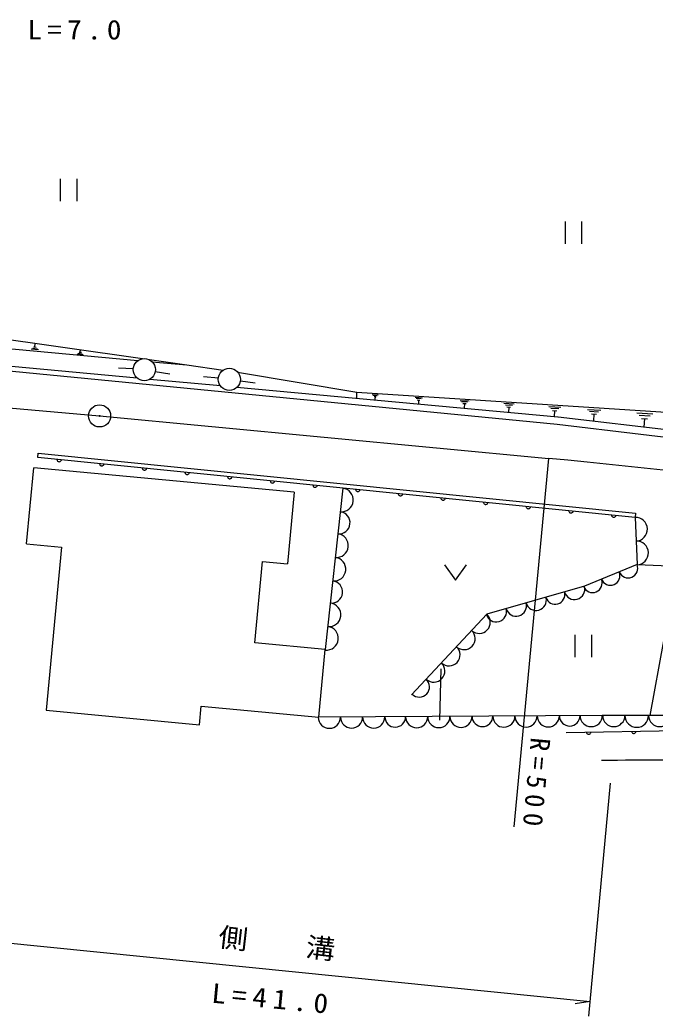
# Model space of a CAD drawing. Units: millimetres, scale not verified. Extents: x 40000 to 680000, y 20000 to 380000.
# Drawn here: x 357208 to 400157, y 241965 to 309263 of the extents above; entities that cross this region are included whole.
import ezdxf
from ezdxf.enums import TextEntityAlignment as Align

# ---------------------------------------------------------------- set-up
doc = ezdxf.new("R2010")
doc.units = ezdxf.units.MM
doc.header["$LTSCALE"] = 1000
doc.layers.add('M-BGD', color=7, linetype='Continuous', lineweight=25)
doc.styles.add('ＭＳ ゴシック', font='')
doc.styles.get('ＭＳ ゴシック').set_extended_font_data('MS Gothic')

msp = doc.modelspace()

# ---------------------------------------------------------------- linework, layer by layer
at = {"layer": 'M-BGD'}
for p, q in [((359934, 298527), (359934, 297027)), ((361074, 297027), (361074, 298527)), ((394067, 295646), (394067, 294146)), ((395207, 294146), (395207, 295646)), ((358227, 287147), (358251, 287406)), ((358461, 286965), (357963, 287011)), ((358050, 287083), (358389, 287052)), ((358316, 287139), (358137, 287155)), ((361152, 286739), (361423, 286714)), ((361365, 286784), (361221, 286797)), ((361293, 286790), (361312, 286997)), ((361480, 286645), (361082, 286681)), ((366127, 286174), (368493, 285956)), ((364876, 285682), (363877, 285739)), ((366364, 285514), (367350, 285347)), ((365986, 285003), (370778, 284558)), ((370625, 285051), (369629, 285148)), ((372115, 284881), (373107, 284753)), ((371886, 284455), (393583, 282440)), ((346342, 283952), (362594, 282512)), ((381035, 283960), (381434, 283934)), ((381366, 283874), (381095, 283892)), ((381154, 283824), (381298, 283815)), ((381226, 283819), (381213, 283612)), ((383930, 283766), (384429, 283734)), ((384344, 283659), (384005, 283681)), ((384079, 283596), (384259, 283584)), ((384169, 283590), (384153, 283330)), ((386978, 283559), (387576, 283521)), ((387474, 283431), (387067, 283457)), ((387157, 283356), (387373, 283342)), ((387265, 283349), (387245, 283037)), ((389929, 283361), (390628, 283316)), ((390509, 283211), (390034, 283242)), ((390138, 283123), (390390, 283107)), ((390264, 283115), (390241, 282752)), ((392977, 283155), (393775, 283103)), ((393639, 282984), (393097, 283019)), ((393216, 282883), (393503, 282864)), ((393360, 282874), (393333, 282458)), ((395594, 282953), (396492, 282896)), ((396340, 282761), (395729, 282800)), ((398914, 282718), (400012, 282648)), ((362594, 282512), (392975, 279639)), ((393595, 282439), (415873, 279833)), ((395863, 282648), (396187, 282627)), ((396025, 282637), (395995, 282170)), ((399825, 282483), (399078, 282531)), ((399243, 282344), (399638, 282319)), ((399440, 282332), (399403, 281761)), ((358418, 279691), (358448, 279989)), ((358448, 279989), (398831, 275947)), ((398801, 275648), (358418, 279691)), ((390621, 254751), (392975, 279639)), ((357658, 273868), (358139, 279002)), ((375757, 277348), (358139, 279002)), ((375757, 277348), (375303, 272518)), ((379035, 277627), (377856, 266729)), ((398831, 275947), (398801, 275648)), ((398801, 275648), (398936, 272466)), ((398936, 272466), (395375, 271000)), ((398936, 272466), (401654, 272350)), ((395375, 271000), (388777, 269114)), ((388777, 269114), (383697, 263668)), ((394732, 267719), (394732, 266219)), ((395872, 266219), (395872, 267719)), ((385677, 265423), (385589, 261963)), ((396583, 262273), (377426, 262152)), ((439893, 261866), (394142, 261108)), ((415216, 262273), (396583, 262273)), ((395685, 241965), (397141, 257702)), ((355394, 247004), (395777, 242961)), ((395777, 242961), (394754, 242782))]:
    msp.add_line(p, q, dxfattribs=at)
for points in [[(379999, 283702), (379997, 284113), (409596, 282203), (415369, 281837), (416792, 294237), (412523, 296432), (407278, 300416), (403213, 303953)], [(335824, 289642), (339007, 290144), (365487, 286383)], [(330308, 289420), (334668, 289360), (336707, 287723), (365141, 285082)], [(335824, 289642), (336941, 288860), (365186, 286261)], [(330302, 288920), (334489, 288863), (336511, 287239), (348340, 286337), (393537, 281942), (404852, 280594), (418087, 279070), (438774, 275983)], [(365965, 286315), (368493, 285956), (370960, 285609)], [(371942, 285471), (372067, 285454), (379997, 284113)], [(359711, 279561), (359719, 279524), (359734, 279493), (359761, 279460), (359789, 279439), (359824, 279424), (359872, 279419), (359909, 279427), (359940, 279442), (359973, 279469), (359994, 279497), (360010, 279532)], [(362595, 279273), (362604, 279236), (362619, 279204), (362646, 279171), (362674, 279150), (362708, 279135), (362756, 279130), (362793, 279138), (362825, 279153), (362858, 279180), (362878, 279208), (362894, 279243)], [(365480, 278984), (365488, 278947), (365503, 278915), (365530, 278882), (365558, 278861), (365593, 278846), (365641, 278841), (365678, 278850), (365709, 278864), (365742, 278891), (365763, 278919), (365778, 278954)], [(368364, 278695), (368373, 278658), (368388, 278626), (368415, 278594), (368443, 278573), (368477, 278557), (368525, 278552), (368562, 278561), (368594, 278576), (368626, 278603), (368647, 278631), (368663, 278665)], [(371249, 278406), (371257, 278369), (371272, 278338), (371299, 278305), (371327, 278284), (371362, 278268), (371409, 278264), (371446, 278272), (371478, 278287), (371511, 278314), (371532, 278342), (371547, 278376)], [(374133, 278118), (374142, 278081), (374157, 278049), (374184, 278016), (374212, 277995), (374246, 277980), (374294, 277975), (374331, 277983), (374363, 277998), (374395, 278025), (374416, 278053), (374432, 278088)], [(377018, 277829), (377026, 277792), (377041, 277760), (377068, 277727), (377096, 277706), (377131, 277691), (377178, 277686), (377215, 277694), (377247, 277709), (377280, 277736), (377301, 277764), (377316, 277799)], [(379902, 277540), (379911, 277503), (379926, 277471), (379952, 277439), (379981, 277418), (380015, 277402), (380063, 277397), (380100, 277406), (380132, 277421), (380164, 277447), (380185, 277476), (380201, 277510)], [(382787, 277251), (382795, 277214), (382810, 277183), (382837, 277150), (382865, 277129), (382900, 277113), (382947, 277109), (382984, 277117), (383016, 277132), (383049, 277159), (383070, 277187), (383085, 277221)], [(385671, 276962), (385680, 276925), (385695, 276894), (385721, 276861), (385749, 276840), (385784, 276825), (385832, 276820), (385869, 276828), (385901, 276843), (385933, 276870), (385954, 276898), (385970, 276933)], [(388556, 276674), (388564, 276637), (388579, 276605), (388606, 276572), (388634, 276551), (388669, 276536), (388716, 276531), (388753, 276539), (388785, 276554), (388818, 276581), (388839, 276609), (388854, 276644)], [(391440, 276385), (391449, 276348), (391463, 276316), (391490, 276283), (391518, 276263), (391553, 276247), (391601, 276242), (391638, 276251), (391669, 276266), (391702, 276292), (391723, 276320), (391739, 276355)], [(394325, 276096), (394333, 276059), (394348, 276028), (394375, 275995), (394403, 275974), (394438, 275958), (394485, 275953), (394522, 275962), (394554, 275977), (394587, 276004), (394608, 276032), (394623, 276066)], [(397209, 275807), (397218, 275770), (397232, 275739), (397259, 275706), (397287, 275685), (397322, 275669), (397370, 275665), (397407, 275673), (397438, 275688), (397471, 275715), (397492, 275743), (397508, 275778)], [(401380, 274946), (401654, 272350), (399794, 262273)], [(357658, 273868), (360023, 273646), (358989, 262621), (369354, 261648), (369471, 262898), (377426, 262152), (377856, 266729), (373090, 267177)], [(373090, 267177), (373607, 272677), (375303, 272518)], [(385908, 272445), (386658, 271425), (387408, 272445)], [(395517, 261131), (395529, 261095), (395548, 261065), (395578, 261036), (395608, 261018), (395645, 261007), (395693, 261008), (395728, 261020), (395758, 261039), (395788, 261069), (395805, 261100), (395817, 261136)], [(398567, 261181), (398579, 261146), (398598, 261116), (398628, 261086), (398659, 261069), (398695, 261058), (398743, 261058), (398778, 261071), (398808, 261089), (398838, 261120), (398855, 261150), (398867, 261186)]]:
    msp.add_lwpolyline(points, dxfattribs=at)
for centre, radius in [((365624, 285639), 750), ((371371, 284978), 750), ((362594, 282512), 750), ((362594, 282512), 30)]:
    msp.add_circle(centre, radius, dxfattribs=at)
for centre, radius, start, end in [((335738, -317591), 599966, 80.56688, 84.52564), ((378949, 276832), 800, 263.82618, 83.82618), ((378782, 275291), 750, 263.82618, 83.82618), ((398835, 274849), 800, 272.4273, 92.4273), ((378615, 273750), 800, 263.82618, 83.82618), ((398902, 273250), 800, 272.4273, 92.4273), ((378443, 272159), 800, 263.82618, 83.82618), ((397132, 271723), 650, 202.38014, 22.38014), ((398335, 272218), 650, 202.38014, 22.38014), ((378277, 270618), 750, 263.82618, 83.82618), ((395930, 271228), 650, 202.38014, 22.38014), ((393404, 270436), 650, 195.9454, 15.9454), ((394702, 270807), 700, 195.9454, 15.9454), ((378110, 269077), 800, 263.82618, 83.82618), ((390759, 269681), 700, 195.9454, 15.9454), ((392106, 270065), 700, 195.9454, 15.9454), ((389413, 269296), 700, 195.9454, 15.9454), ((388265, 268566), 750, 226.99457, 46.99457), ((377938, 267486), 800, 263.82618, 83.82618), ((387242, 267469), 750, 226.99457, 46.99457), ((386219, 266372), 750, 226.99457, 46.99457), ((385196, 265275), 750, 226.99457, 46.99457), ((384207, 264215), 700, 226.99457, 46.99457), ((378133, 262156), 750, 180.36251, 0.36251), ((379633, 262165), 750, 180.36251, 0.36251), ((381133, 262175), 750, 180.36251, 0.36251), ((382583, 262184), 700, 180.36251, 0.36251), ((384033, 262193), 750, 180.36251, 0.36251), ((385533, 262203), 750, 180.36251, 0.36251), ((387033, 262212), 750, 180.36251, 0.36251), ((388483, 262221), 700, 180.36251, 0.36251), ((389933, 262231), 750, 180.36251, 0.36251), ((391433, 262240), 750, 180.36251, 0.36251), ((392933, 262250), 750, 180.36251, 0.36251), ((394383, 262259), 700, 180.36251, 0.36251), ((395833, 262268), 750, 180.36251, 0.36251), ((397366, 262273), 750, 180, 360), ((398916, 262273), 800, 180, 360), ((400466, 262273), 750, 180, 360)]:
    msp.add_arc(centre, radius, start, end, dxfattribs=at)
msp.add_open_spline([(396539, 259263), (399403, 259265), (402266, 259268), (405126, 259383), (409392, 259554), (413648, 259975), (417915, 260163), (420876, 260294), (423842, 260314), (426801, 260464), (429245, 260587), (431684, 260801), (434127, 260944), (436144, 261062), (438164, 261133), (440184, 261204)], degree=3, knots=[0, 0, 0, 0, 1, 1, 1, 2, 2, 2, 3, 3, 3, 4, 4, 4, 5, 5, 5, 5], dxfattribs=at)

# ---------------------------------------------------------------- texts
at = {"layer": 'M-BGD', "style": 'ＭＳ ゴシック', "width": 1.1}
msp.add_text('側\u3000\u3000溝', height=1320, rotation=353.5, dxfattribs=at).set_placement((370532, 246285), align=Align.BOTTOM_LEFT)
at = {"layer": 'M-BGD', "insert": (341594, 307921), "char_height": 1320, "attachment_point": 7, "style": 'ＭＳ ゴシック'}
msp.add_mtext('\\T1.36;\\W1.1;W=0.4\\~H=0.4\\~L=7.0', dxfattribs=at)
at = {"layer": 'M-BGD', "char_height": 1320, "attachment_point": 7, "style": 'ＭＳ ゴシック'}
for s, insert, rotation in [('\\T1.42;R=500', (391745, 260828), 264.8), ('\\T1.4;\\W1.1;L=41.0', (370117, 242857), 354.6)]:
    msp.add_mtext(s, dxfattribs=dict(at, insert=insert, rotation=rotation))

doc.saveas('drawing.dxf')
